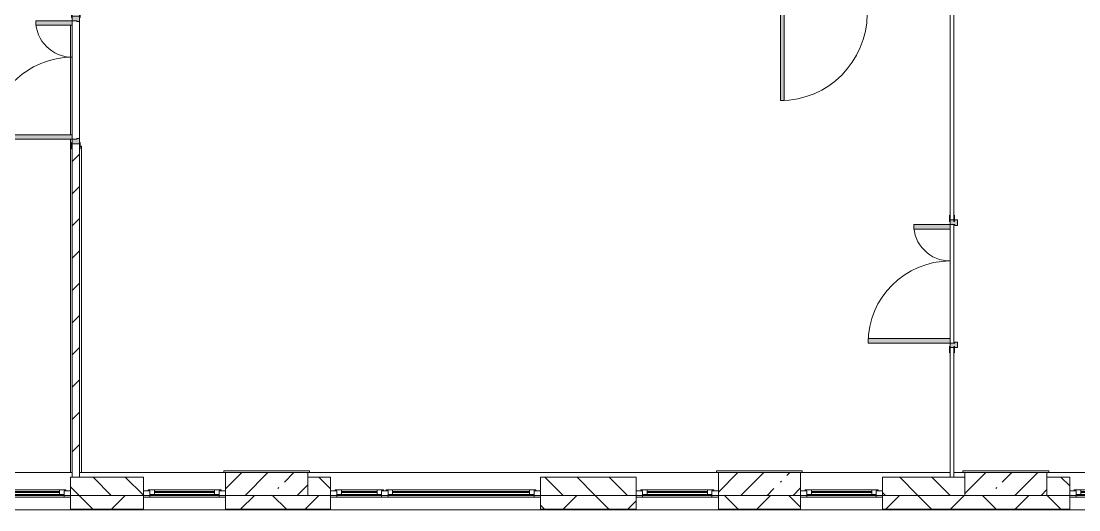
# Model space of a CAD drawing. Header units: millimetres. Extents: x -5507 to 191320, y -8553 to 29000.
# Drawn here: x 153730 to 165320, y -258 to 5100 of the extents above; entities that cross this region are included whole.
import ezdxf

# ---------------------------------------------------------------- set-up
doc = ezdxf.new("R2010")
doc.units = ezdxf.units.MM
for name, color, linetype, lineweight, true_color in [('A-DOOR-1', 7, 'Continuous', 5, 0xaaaaaa), ('A-DOOR-2', 7, 'Continuous', 5, 0xe2e2e2), ('A-DOOR-FRAM-1', 7, 'Continuous', 5, 0xe2e2e2), ('A-DOOR-FRAM-2', 7, 'Continuous', 5, 0xaaaaaa), ('A-FLOR-2', 7, 'Continuous', 5, 0xaaaaaa)]:
    doc.layers.add(name, color=color, linetype=linetype, lineweight=lineweight, true_color=true_color)
for name, color, linetype, lineweight in [('A-GLAZ-2', 7, 'Continuous', 5), ('A-WALL', 7, 'Continuous', 9), ('A-WALL-4', 7, 'Continuous', 5), ('I-WALL-2', 7, 'Continuous', 5), ('S-COLS-2', 7, 'Continuous', 5)]:
    doc.layers.add(name, color=color, linetype=linetype, lineweight=lineweight)

# ---------------------------------------------------------------- blocks, each defined once
blk = doc.blocks.new('BSC_Колонна _Прямоугольная - 250х900-23282983-3_5_1_птичка')
at = {"layer": 'S-COLS-2'}
h = blk.add_hatch(dxfattribs=at)
h.set_pattern_fill('FP_91', color=256, style=0, pattern_type=2)
h.set_pattern_definition([(45, (-99480, -25), (-285.1231, 285.1231), []), (45, (-99194.88, -25), (-285.1231, 285.1231), [504.031, -100.806, 16.764, -84.042])])
h.paths.add_polyline_path([(450, -125), (450, 125), (-450, 125), (-450, -125), (267, -125)])
for p, q in [((450, 125), (-450, 125)), ((-450, 125), (-450, -125)), ((450, -125), (450, 125)), ((-450, -125), (450, -125))]:
    blk.add_line(p, q, dxfattribs=at)
blk = doc.blocks.new('110_Дверь_СКБ_1Ст_Внутренняя1 - Д-7а_л__950x2100h_Туалет-V68-3_5_1_птичка')
at = {"layer": 'A-DOOR-1'}
h = blk.add_hatch(dxfattribs=at)
h.set_pattern_fill('FP_93', color=256, style=0, pattern_type=2)
h.set_pattern_definition([(135, (1776.41, 174.685), (-14.14214, -14.14214), []), (225, (1776.41, 174.685), (14.14214, -14.14214), [])])
h.paths.add_polyline_path([(537.5, 110), (512.5, 110), (512.5, -110), (537.5, -110)])
at = {"layer": 'A-DOOR-2'}
h = blk.add_hatch(color=256, dxfattribs=at)
h.paths.add_polyline_path([(487.5, 110), (487.5, 70), (477.5, 70), (477.5, 30), (512.5, 30), (512.5, 110)])
h.paths.add_polyline_path([(-462.5, 110), (-487.5, 110), (-487.5, 30), (-452.5, 30), (-452.5, 70), (-462.5, 70)])
at = {"layer": 'A-DOOR-FRAM-1'}
for points in [[(487.5, 1060), (447.5, 1060), (450.2, 110), (487.5, 110), (487.5, 1009.5)], [(-542.5, 118), (-542.5, 110), (-472.5, 110), (-472.5, 118)], [(567.5, 118), (497.5, 118), (497.5, 110), (567.5, 110)], [(-472.5, 30), (-487.5, 30), (-487.5, -110), (-472.5, -110)], [(512.5, 30), (497.5, 30), (497.5, -110), (512.5, -110)], [(-542.5, -110), (-542.5, -118), (-472.5, -118), (-472.5, -110)], [(567.5, -110), (497.5, -110), (497.5, -118), (567.5, -118)]]:
    blk.add_hatch(color=256, dxfattribs=at).paths.add_polyline_path(points)
at = {"layer": 'A-DOOR-FRAM-2'}
h = blk.add_hatch(dxfattribs=at)
h.set_pattern_fill('FP_94', color=256, style=0, pattern_type=2)
h.set_pattern_definition([(45, (-346.384, 174.685), (-14.1421, 14.1421), []), (135, (-346.384, 174.685), (-14.1421, -14.1421), [])])
h.paths.add_polyline_path([(-487.5, 110), (-512.5, 110), (-512.5, -110), (-487.5, -110)])
at = {"layer": 'A-DOOR-1'}
for p, q in [((487.5, 1060), (447.5, 1060)), ((447.5, 1060), (447.5, 110)), ((487.5, 110), (487.5, 1060)), ((447.5, 110), (487.5, 110))]:
    blk.add_line(p, q, dxfattribs=at)
blk.add_arc((487.5, 110), 950, 90, 180, dxfattribs=at)
at = {"layer": 'A-DOOR-FRAM-2'}
for p, q in [((-472.5, 118), (-542.5, 118)), ((-542.5, 118), (-542.5, 110)), ((-472.5, 110), (-472.5, 118)), ((567.5, 118), (497.5, 118)), ((497.5, 118), (497.5, 110)), ((567.5, 110), (567.5, 118)), ((-542.5, 110), (-472.5, 110)), ((-487.5, 110), (-512.5, 110)), ((-512.5, 110), (-512.5, -110)), ((-462.5, 110), (-487.5, 110)), ((-487.5, 110), (-487.5, 30)), ((-487.5, -110), (-487.5, 110)), ((-472.5, 110), (-487.5, 110)), ((-487.5, 110), (-487.5, 109)), ((-487.5, 109), (-472.5, 109)), ((-487.5, 30), (-452.5, 30)), ((-472.5, 30), (-487.5, 30)), ((-487.5, 30), (-487.5, -110)), ((-472.5, 109), (-472.5, 110)), ((-472.5, -110), (-472.5, 30)), ((-462.5, 70), (-462.5, 110)), ((-452.5, 70), (-462.5, 70)), ((-452.5, 30), (-452.5, 70)), ((487.5, 70), (477.5, 70)), ((477.5, 70), (477.5, 30)), ((477.5, 30), (512.5, 30)), ((487.5, 110), (487.5, 70)), ((512.5, 110), (487.5, 110)), ((512.5, 110), (497.5, 110)), ((497.5, 110), (497.5, 109)), ((497.5, 110), (567.5, 110)), ((497.5, 109), (512.5, 109)), ((512.5, 30), (497.5, 30)), ((497.5, 30), (497.5, -110)), ((512.5, 30), (512.5, 110)), ((537.5, 110), (512.5, 110)), ((512.5, 110), (512.5, -110)), ((512.5, 109), (512.5, 110)), ((512.5, -110), (512.5, 30)), ((537.5, -110), (537.5, 110)), ((-472.5, -110), (-542.5, -110)), ((-542.5, -110), (-542.5, -118)), ((-512.5, -110), (-487.5, -110)), ((-487.5, -110), (-472.5, -110)), ((-472.5, -118), (-472.5, -110)), ((497.5, -110), (512.5, -110)), ((567.5, -110), (497.5, -110)), ((497.5, -110), (497.5, -118)), ((512.5, -110), (537.5, -110)), ((567.5, -118), (567.5, -110)), ((-542.5, -118), (-472.5, -118)), ((497.5, -118), (567.5, -118))]:
    blk.add_line(p, q, dxfattribs=at)
blk = doc.blocks.new('110_Дверь_СКБ_2Ст - Д-5_п_ Из игровой в коридор-32215844-3_5_1_птичка')
at = {"layer": 'A-DOOR-2'}
for points in [[(-638, 40), (-588, 40), (-588, 940), (-638, 940)], [(612, 440), (612, 40), (662, 40), (662, 440)]]:
    blk.add_hatch(color=256, dxfattribs=at).paths.add_polyline_path(points)
h = blk.add_hatch(color=256, dxfattribs=at)
h.paths.add_polyline_path([(-688, 40), (-688, -40), (-628, -40), (-628, -10), (-638, -10), (-638, 40)])
h.paths.add_polyline_path([(652, -40), (712, -40), (712, 40), (662, 40), (662, -10), (652, -10)])
at = {"layer": 'A-DOOR-FRAM-1'}
for points in [[(-742, 40), (-672, 40), (-672, 48), (-742, 48)], [(698, 40), (768, 40), (768, 48), (698, 48)], [(-742, -48), (-672, -48), (-672, -40), (-742, -40)], [(698, -48), (768, -48), (768, -40), (698, -40)]]:
    blk.add_hatch(color=256, dxfattribs=at).paths.add_polyline_path(points)
at = {"layer": 'A-DOOR-1'}
for p, q in [((-638, 940), (-638, 40)), ((-588, 940), (-638, 940)), ((-588, 40), (-588, 940)), ((662, 440), (612, 440)), ((612, 440), (612, 40)), ((662, 40), (662, 440)), ((-638, 40), (-588, 40)), ((612, 40), (662, 40))]:
    blk.add_line(p, q, dxfattribs=at)
for centre, radius, start, end in [((-638, 40), 900, 0, 90), ((662, 40), 400, 90, 180)]:
    blk.add_arc(centre, radius, start, end, dxfattribs=at)
at = {"layer": 'A-DOOR-FRAM-2'}
for p, q in [((-672, 48), (-742, 48)), ((-742, 48), (-742, 40)), ((-742, 40), (-672, 40)), ((-638, 40), (-688, 40)), ((-688, 40), (-688, -40)), ((-672, 40), (-672, 48)), ((-638, -10), (-638, 40)), ((662, 40), (662, -10)), ((712, 40), (662, 40)), ((768, 48), (698, 48)), ((698, 48), (698, 40)), ((698, 40), (768, 40)), ((712, -40), (712, 40)), ((768, 40), (768, 48)), ((-672, -40), (-742, -40)), ((-742, -40), (-742, -48)), ((-742, -48), (-672, -48)), ((-688, -40), (-628, -40)), ((-672, -39), (-688, -39)), ((-688, -39), (-688, -40)), ((-688, -40), (-672, -40)), ((-672, -40), (-672, -39)), ((-672, -48), (-672, -40)), ((-628, -10), (-638, -10)), ((-628, -40), (-628, -10)), ((662, -10), (652, -10)), ((652, -10), (652, -40)), ((652, -40), (712, -40)), ((712, -39), (698, -39)), ((698, -39), (698, -40)), ((698, -40), (712, -40)), ((768, -40), (698, -40)), ((698, -40), (698, -48)), ((698, -48), (768, -48)), ((712, -40), (712, -39)), ((768, -48), (768, -40))]:
    blk.add_line(p, q, dxfattribs=at)
blk = doc.blocks.new('BSC_Колонна _Прямоугольная - 250х900-V70-3_5_1_птичка')
at = {"layer": 'S-COLS-2'}
h = blk.add_hatch(dxfattribs=at)
h.set_pattern_fill('FP_95', color=256, style=0, pattern_type=2)
h.set_pattern_definition([(45, (-94080, -25), (-285.1231, 285.1231), []), (45, (-93794.88, -25), (-285.1231, 285.1231), [504.031, -100.806, 16.764, -84.042])])
h.paths.add_polyline_path([(450, -125), (450, 125), (-450, 125), (-450, -125), (74, -125)])
for p, q in [((450, 125), (-450, 125)), ((-450, 125), (-450, -125)), ((450, -125), (450, 125)), ((-450, -125), (450, -125))]:
    blk.add_line(p, q, dxfattribs=at)
blk = doc.blocks.new('BSC_Колонна _Прямоугольная - 250х900-V71-3_5_1_птичка')
at = {"layer": 'S-COLS-2'}
h = blk.add_hatch(dxfattribs=at)
h.set_pattern_fill('FP_96', color=256, style=0, pattern_type=2)
h.set_pattern_definition([(45, (-102180, -25), (-285.1231, 285.1231), []), (45, (-101894.88, -25), (-285.1231, 285.1231), [504.031, -100.806, 16.764, -84.042])])
h.paths.add_polyline_path([(450, -125), (450, 125), (-450, 125), (-450, -125), (364, -125)])
for p, q in [((450, 125), (-450, 125)), ((-450, 125), (-450, -125)), ((450, -125), (450, 125)), ((-450, -125), (450, -125))]:
    blk.add_line(p, q, dxfattribs=at)
blk = doc.blocks.new('120_Окно_СКБ_1Ст - 120_Окно_СКБ_1Ст 900х2500_h_ с форточкой-V72-3_5_1_птичка')
at = {"layer": 'A-GLAZ-2'}
for p, q in [((-450, -127), (-450, -57)), ((-450, -57), (-380, -57)), ((450, -57), (-450, -57)), ((-380, -57), (-380, -127)), ((380, -87), (-380, -87)), ((-380, -87), (-380, -127)), ((-330, -137), (-330, -87)), ((-330, -107), (330, -107)), ((330, -137), (330, -87)), ((380, -127), (380, -57)), ((380, -57), (450, -57)), ((380, -127), (380, -87)), ((450, -57), (450, -127)), ((-380, -127), (-450, -127)), ((-450, -127), (-400, -127)), ((-380, -127), (-400, -127)), ((-400, -127), (-400, -137)), ((-400, -137), (400, -137)), ((400, -137), (-400, -137)), ((330, -117), (-330, -117)), ((450, -127), (380, -127)), ((400, -127), (380, -127)), ((400, -127), (450, -127)), ((400, -137), (400, -127))]:
    blk.add_line(p, q, dxfattribs=at)
blk = doc.blocks.new('120_Окно_СКБ_2Ст_Фрамуга сверху - 120_Окно_СКБ_2Ст_2300х2500_h_ ДОО-19727959-3_5_1_птичка')
at = {"layer": 'A-GLAZ-2'}
for p, q in [((-1150, -127), (-1150, -57)), ((-1150, -57), (-1080, -57)), ((1150, -57), (-1150, -57)), ((-1080, -57), (-1080, -127)), ((-1080, -57), (1080, -57)), ((520, -87), (-1080, -87)), ((-1080, -87), (-1080, -127)), ((-1030, -137), (-1030, -87)), ((-1030, -107), (470, -107)), ((470, -137), (470, -87)), ((520, -127), (520, -57)), ((520, -57), (590, -57)), ((520, -127), (520, -87)), ((590, -57), (590, -127)), ((1080, -87), (590, -87)), ((590, -87), (590, -127)), ((640, -137), (640, -87)), ((640, -107), (1030, -107)), ((1030, -137), (1030, -87)), ((1080, -127), (1080, -57)), ((1080, -57), (1150, -57)), ((1080, -127), (1080, -87)), ((1150, -57), (1150, -127)), ((-1080, -127), (-1150, -127)), ((-1150, -127), (-1100, -127)), ((-1080, -127), (-1100, -127)), ((-1100, -127), (-1100, -137)), ((-1100, -137), (540, -137)), ((540, -137), (-1100, -137)), ((470, -117), (-1030, -117)), ((590, -127), (520, -127)), ((540, -127), (520, -127)), ((540, -127), (570, -127)), ((540, -127), (570, -127)), ((540, -137), (540, -127)), ((590, -127), (570, -127)), ((570, -127), (570, -137)), ((570, -137), (1100, -137)), ((1100, -137), (570, -137)), ((1030, -117), (640, -117)), ((1150, -127), (1080, -127)), ((1100, -127), (1080, -127)), ((1100, -127), (1150, -127)), ((1100, -137), (1100, -127))]:
    blk.add_line(p, q, dxfattribs=at)
blk = doc.blocks.new('120_Окно_СКБ_1Ст - 120_Окно_СКБ_1Ст 900х2500_h_ с форточкой-V73-3_5_1_птичка')
at = {"layer": 'A-GLAZ-2'}
for p, q in [((-450, -127), (-450, -57)), ((-450, -57), (-380, -57)), ((450, -57), (-450, -57)), ((-380, -57), (-380, -127)), ((380, -87), (-380, -87)), ((-380, -87), (-380, -127)), ((-330, -137), (-330, -87)), ((-330, -107), (330, -107)), ((330, -137), (330, -87)), ((380, -127), (380, -57)), ((380, -57), (450, -57)), ((380, -127), (380, -87)), ((450, -57), (450, -127)), ((-380, -127), (-450, -127)), ((-450, -127), (-400, -127)), ((-380, -127), (-400, -127)), ((-400, -127), (-400, -137)), ((-400, -137), (400, -137)), ((400, -137), (-400, -137)), ((330, -117), (-330, -117)), ((450, -127), (380, -127)), ((400, -127), (380, -127)), ((400, -127), (450, -127)), ((400, -137), (400, -127))]:
    blk.add_line(p, q, dxfattribs=at)
blk = doc.blocks.new('120_Окно_СКБ_1Ст - 120_Окно_СКБ_1Ст 900х2500_h_ с форточкой-22876038-3_5_1_птичка')
at = {"layer": 'A-GLAZ-2'}
for p, q in [((-450, -127), (-450, -57)), ((-450, -57), (-380, -57)), ((450, -57), (-450, -57)), ((-380, -57), (-380, -127)), ((380, -87), (-380, -87)), ((-380, -87), (-380, -127)), ((-330, -137), (-330, -87)), ((-330, -107), (330, -107)), ((330, -137), (330, -87)), ((380, -127), (380, -57)), ((380, -57), (450, -57)), ((380, -127), (380, -87)), ((450, -57), (450, -127)), ((-380, -127), (-450, -127)), ((-450, -127), (-400, -127)), ((-380, -127), (-400, -127)), ((-400, -127), (-400, -137)), ((-400, -137), (400, -137)), ((400, -137), (-400, -137)), ((330, -117), (-330, -117)), ((450, -127), (380, -127)), ((400, -127), (380, -127)), ((400, -127), (450, -127)), ((400, -137), (400, -127))]:
    blk.add_line(p, q, dxfattribs=at)
blk = doc.blocks.new('110_Дверь_СКБ_2Ст - Д-5_п__в составе перегородки _не входит в спец__-32680317-3_5_1_птичка')
at = {"layer": 'A-DOOR-2'}
h = blk.add_hatch(color=256, dxfattribs=at)
h.paths.add_polyline_path([(712, -20), (712, 60), (652, 60), (652, 30), (662, 30), (662, -20)])
h.paths.add_polyline_path([(-628, 60), (-688, 60), (-688, -20), (-638, -20), (-638, 30), (-628, 30)])
for points in [[(-588, -420), (-588, -20), (-638, -20), (-638, -420)], [(662, -920), (662, -20), (612, -20), (612, -920)]]:
    blk.add_hatch(color=256, dxfattribs=at).paths.add_polyline_path(points)
at = {"layer": 'A-DOOR-FRAM-1'}
for points in [[(-672, 28), (-742, 28), (-742, 20), (-672, 20)], [(768, 28), (698, 28), (698, 20), (768, 20)], [(-672, -20), (-742, -20), (-742, -28), (-672, -28)], [(768, -20), (698, -20), (698, -28), (768, -28)]]:
    blk.add_hatch(color=256, dxfattribs=at).paths.add_polyline_path(points)
at = {"layer": 'A-DOOR-1'}
for p, q in [((-638, -20), (-588, -20)), ((-638, -420), (-638, -20)), ((-588, -20), (-588, -420)), ((612, -20), (662, -20)), ((612, -920), (612, -20)), ((662, -20), (662, -920)), ((-588, -420), (-638, -420)), ((662, -920), (612, -920))]:
    blk.add_line(p, q, dxfattribs=at)
for centre, radius, start, end in [((-638, -20), 400, 270, 0), ((662, -20), 900, 180, 270)]:
    blk.add_arc(centre, radius, start, end, dxfattribs=at)
at = {"layer": 'A-DOOR-FRAM-2'}
for p, q in [((-742, 28), (-672, 28)), ((-742, 20), (-742, 28)), ((-672, 20), (-742, 20)), ((-688, 60), (-628, 60)), ((-688, -20), (-688, 60)), ((-688, 20), (-672, 20)), ((-688, 19), (-688, 20)), ((-672, 19), (-688, 19)), ((-672, 28), (-672, 20)), ((-672, 20), (-672, 19)), ((-638, 30), (-638, -20)), ((-628, 30), (-638, 30)), ((-628, 60), (-628, 30)), ((652, 60), (712, 60)), ((652, 30), (652, 60)), ((662, 30), (652, 30)), ((662, -20), (662, 30)), ((698, 20), (698, 28)), ((698, 28), (768, 28)), ((698, 19), (698, 20)), ((698, 20), (712, 20)), ((768, 20), (698, 20)), ((712, 19), (698, 19)), ((712, 60), (712, -20)), ((712, 20), (712, 19)), ((768, 28), (768, 20)), ((-742, -20), (-672, -20)), ((-742, -28), (-742, -20)), ((-672, -28), (-742, -28)), ((-638, -20), (-688, -20)), ((-672, -20), (-672, -28)), ((712, -20), (662, -20)), ((698, -28), (698, -20)), ((698, -20), (768, -20)), ((768, -28), (698, -28)), ((768, -20), (768, -28))]:
    blk.add_line(p, q, dxfattribs=at)

msp = doc.modelspace()

# ---------------------------------------------------------------- hatches: boundary and pattern name
at = {"layer": 'A-WALL-4'}
h = msp.add_hatch(dxfattribs=at)
h.set_pattern_fill('FP_64', color=256, style=0, pattern_type=2)
h.set_pattern_definition([(135, (62339.98, 0), (-176.7767, -176.7767), [])])
h.paths.add_polyline_path([(183527.6, -100), (183770, -100), (183770, 100), (183470, 100), (183470, -100)])
h.paths.add_polyline_path([(178320, -100), (179370, -100), (179370, 100), (178320, 100)])
h.paths.add_polyline_path([(181170, -100), (181670, -100), (181670, 100), (181170, 100)])
h.paths.add_polyline_path([(176020, -100), (176020, 100), (175770, 100), (175770, -100)])
h.paths.add_polyline_path([(171270, -100), (172170, -100), (172170, 100), (171270, 100)])
h.paths.add_polyline_path([(167680.4, -100), (168570, -100), (168570, 100), (167520, 100), (167520, -100)])
h.paths.add_polyline_path([(173070, -100), (173970, -100), (173970, 100), (173070, 100)])
h.paths.add_polyline_path([(165220, -100), (165220, 100), (164970, 100), (164970, -100)])
h.paths.add_polyline_path([(164070, -100), (164070, 100), (163170, 100), (163170, -100), (163951.7, -100)])
h.paths.add_polyline_path([(156870, -100), (157120, -100), (157120, 100), (156870, 100), (156870, 56.5)])
h.paths.add_polyline_path([(154629.8, -100), (155070, -100), (155070, 100), (154270, 100), (154270, -100)])
h.paths.add_polyline_path([(160222.9, -100), (160470, -100), (160470, 100), (159420, 100), (159420, -100)])
h = msp.add_hatch(dxfattribs=at)
h.set_pattern_fill('FP_66', color=256, style=0, pattern_type=2)
h.set_pattern_definition([(45, (62340, 0), (-353.5534, 353.5534), []), (135, (62340, 0), (-353.5534, -353.5534), [])])
h.paths.add_polyline_path([(186070, -250), (187420, -250), (187420, -100), (186070, -100)])
h.paths.add_polyline_path([(173273.5, -250), (173970, -250), (173970, -100), (173070, -100), (173070, -250)])
h.paths.add_polyline_path([(174870, -250), (176020, -250), (176020, -100), (174870, -100)])
h.paths.add_polyline_path([(183770, -250), (183770, -100), (182570, -100), (182570, -250), (183527.6, -250)])
h.paths.add_polyline_path([(172170, -250), (172170, -100), (171270, -100), (171270, -250), (171409.2, -250)])
h.paths.add_polyline_path([(178320, -250), (179370, -250), (179370, -100), (178320, -100)])
h.paths.add_polyline_path([(181670, -250), (181670, -100), (180270, -100), (180270, -250), (181663.2, -250)])
h.paths.add_polyline_path([(165220, -250), (165220, -100), (163170, -100), (163170, -250), (164883.9, -250)])
h.paths.add_polyline_path([(168570, -250), (168570, -100), (167520, -100), (167520, -250), (167680.4, -250)])
h.paths.add_polyline_path([(169470, -250), (170370, -250), (170370, -100), (169470, -100)])
h.paths.add_polyline_path([(162270, -250), (162270, -100), (161370, -100), (161370, -250), (162087.3, -250)])
h.paths.add_polyline_path([(160222.9, -250), (160470, -250), (160470, -100), (159420, -100), (159420, -250)])
h.paths.add_polyline_path([(155070, -250), (155070, -100), (154270, -100), (154270, -250), (154629.8, -250)])
h.paths.add_polyline_path([(157120, -250), (157120, -100), (155970, -100), (155970, -250), (156870, -250)])
h.paths.add_polyline_path([(153370, -250), (153370, -100), (151550, -100), (151550, -250), (153231.6, -250)])
at = {"layer": 'I-WALL-2'}
h = msp.add_hatch(dxfattribs=at)
h.set_pattern_fill('FP_67', color=256, style=0, pattern_type=2)
h.set_pattern_definition([(45, (62339.98, 0), (-176.7767, 176.7767), [])])
h.paths.add_polyline_path([(154370, 100), (154370, 3755), (154290, 3755), (154290, 100)])
h.paths.add_polyline_path([(154370, 5155), (154370, 10400), (154290, 10400), (154290, 5155), (154340, 5155)])

# ---------------------------------------------------------------- linework, layer by layer
at = {"layer": 'A-FLOR-2'}
for p, q in [((154270, 3855), (154270, 5055)), ((154270, 3805), (154270, 150)), ((154270, 3730), (154282, 3730)), ((154378, 3730), (154390, 3730)), ((154390, 3730), (154390, 150)), ((155949.5, 150), (155949.5, 170)), ((155949.5, 170), (156889.5, 170)), ((156889.5, 170), (156889.5, 150)), ((161349.5, 150), (161349.5, 170)), ((161349.5, 170), (162289.5, 170)), ((162289.5, 170), (162289.5, 150)), ((164050, 150), (164050, 170)), ((164050, 170), (164990, 170)), ((164990, 170), (164990, 150))]:
    msp.add_line(p, q, dxfattribs=at)
at = {"layer": 'A-WALL'}
for p, q in [((154290, 100), (154370, 100)), ((163910, 100), (163950, 100)), ((154270, -100), (155070, -100)), ((155070, -100), (154270, -100)), ((156870, -100), (157120, -100)), ((157120, -100), (156870, -100)), ((159420, -100), (160470, -100)), ((160470, -100), (159420, -100)), ((163170, -100), (164070, -100)), ((164070, -100), (163170, -100)), ((164970, -100), (165220, -100)), ((165220, -100), (164970, -100)), ((154270, -250), (155070, -250)), ((154270, -253), (155070, -253)), ((155970, -250), (157120, -250)), ((155970, -253), (157120, -253)), ((159420, -250), (160470, -250)), ((159420, -253), (160470, -253)), ((161370, -250), (162270, -250)), ((161370, -253), (162270, -253)), ((163170, -250), (165220, -250)), ((163170, -253), (165220, -253))]:
    msp.add_line(p, q, dxfattribs=at)
at = {"layer": 'A-WALL-4'}
for p, q in [((154290, 100), (154270, 100)), ((154270, 100), (154270, -258)), ((155070, 100), (154370, 100)), ((155070, -258), (155070, 100)), ((157120, 100), (156870, 100)), ((157120, -258), (157120, 100)), ((160470, 100), (159420, 100)), ((159420, 100), (159420, -258)), ((160470, -258), (160470, 100)), ((163910, 100), (163170, 100)), ((163170, 100), (163170, -258)), ((164070, 100), (163950, 100)), ((165220, 100), (164970, 100)), ((165220, -258), (165220, 100)), ((153390.5, -100), (154270, -100)), ((155070, -100), (155970, -100)), ((155970, -100), (155970, -258)), ((157120, -100), (159420, -100)), ((160470, -100), (161370, -100)), ((161370, -100), (161370, -258)), ((162270, -258), (162270, -100)), ((162270, -100), (163170, -100)), ((165220, -100), (167520, -100)), ((151542, -258), (155070, -258)), ((155070, -258), (169470, -258))]:
    msp.add_line(p, q, dxfattribs=at)
at = {"layer": 'I-WALL-2'}
for p, q in [((163950, 2975), (163950, 10400)), ((163910, 5180), (163910, 2975)), ((154290, 3855), (154290, 5055)), ((154370, 5095), (154370, 3815)), ((154290, 3700), (154290, 100)), ((154370, 100), (154370, 3700)), ((163910, 1620), (163910, 2820)), ((163950, 2870), (163950, 1570)), ((163910, 1465), (163910, 100)), ((163950, 100), (163950, 1465)), ((153390.5, 150), (154290, 150)), ((154370, 150), (155970, 150)), ((156870, 150), (161370, 150)), ((162270, 150), (163910, 150)), ((163950, 150), (164070, 150)), ((164970, 150), (169470, 150))]:
    msp.add_line(p, q, dxfattribs=at)

# ---------------------------------------------------------------- block references
at = {"layer": 'A-DOOR-1'}
for name, p, rotation in [('110_Дверь_СКБ_1Ст_Внутренняя1 - Д-7а_л__950x2100h_Туалет-V68-3_5_1_птичка', (162537.5, 5290), 180), ('110_Дверь_СКБ_2Ст - Д-5_п_ Из игровой в коридор-32215844-3_5_1_птичка', (154330, 4442.5), 89.99999999999991), ('110_Дверь_СКБ_2Ст - Д-5_п__в составе перегородки _не входит в спец__-32680317-3_5_1_птичка', (163930, 2232.5), 270)]:
    msp.add_blockref(name, p, dxfattribs=dict(at, rotation=rotation))
at = {"layer": 'A-GLAZ-2', "rotation": 180}
for name, p in [('120_Окно_СКБ_1Ст - 120_Окно_СКБ_1Ст 900х2500_h_ с форточкой-V72-3_5_1_птичка', (153820, -175)), ('120_Окно_СКБ_1Ст - 120_Окно_СКБ_1Ст 900х2500_h_ с форточкой-22876038-3_5_1_птичка', (155520, -175)), ('120_Окно_СКБ_2Ст_Фрамуга сверху - 120_Окно_СКБ_2Ст_2300х2500_h_ ДОО-19727959-3_5_1_птичка', (158270, -175)), ('120_Окно_СКБ_1Ст - 120_Окно_СКБ_1Ст 900х2500_h_ с форточкой-V73-3_5_1_птичка', (160920, -175)), ('120_Окно_СКБ_1Ст - 120_Окно_СКБ_1Ст 900х2500_h_ с форточкой-22876038-3_5_1_птичка', (162720, -175)), ('120_Окно_СКБ_2Ст_Фрамуга сверху - 120_Окно_СКБ_2Ст_2300х2500_h_ ДОО-19727959-3_5_1_птичка', (166370, -175))]:
    msp.add_blockref(name, p, dxfattribs=at)
at = {"layer": 'S-COLS-2'}
for name, p in [('BSC_Колонна _Прямоугольная - 250х900-V70-3_5_1_птичка', (156420, 25)), ('BSC_Колонна _Прямоугольная - 250х900-23282983-3_5_1_птичка', (161820, 25)), ('BSC_Колонна _Прямоугольная - 250х900-V71-3_5_1_птичка', (164520, 25))]:
    msp.add_blockref(name, p, dxfattribs=at)

doc.saveas('drawing.dxf')
